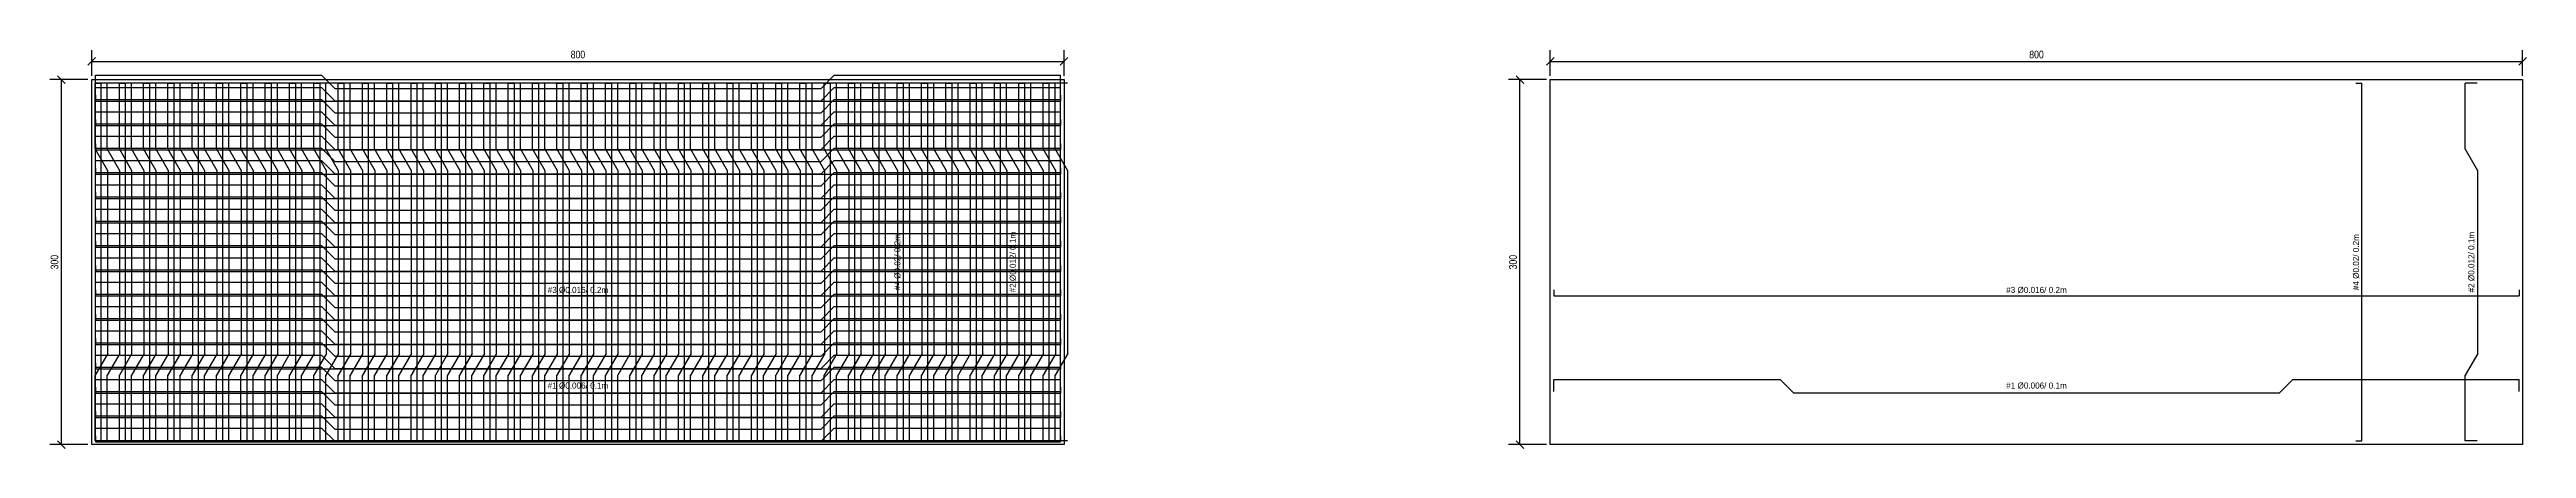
# Model space of a CAD drawing. Header units: metres. Extents: x -0.3 to 20, y -15 to 3.2.
# Drawn here: x -0.35 to 20.03, y -15.03 to -11.75 of the extents above.
import ezdxf
from ezdxf.enums import TextEntityAlignment as Align

# ---------------------------------------------------------------- set-up
doc = ezdxf.new("R2010")
doc.units = ezdxf.units.M
doc.styles.add('OpenSansCondensed-Light', font='OpenSansCondensed-Light.ttf')
doc.dimstyles.new('EZ_M_25_H25_CM', dxfattribs={"dimtxt": 0.0625, "dimasz": 0.0625, "dimexe": 0.09375, "dimexo": 0.03125, "dimgap": 0.025, "dimtad": 1, "dimlfac": 100, "dimzin": 12, "dimdsep": 46, "dimtxsty": 'OpenSansCondensed-Light', "dimtsz": 0.03125, "dimcen": 2.5, "dimazin": 3, "dimtfac": 0.5, "dimtmove": 2, "dimatfit": 3})

msp = doc.modelspace()

# ---------------------------------------------------------------- linework, layer by layer
for p, q in [((0.03, -12.064), (0.03, -11.964)), ((0.03, -11.964), (1.891, -11.964)), ((2, -12.073), (1.891, -11.964)), ((6, -12.073), (6.109, -11.964)), ((6.109, -11.964), (7.97, -11.964)), ((7.97, -12.064), (7.97, -11.964)), ((0.127, -12.03), (0.027, -12.03)), ((0.027, -12.56987), (0.027, -12.03)), ((0.028, -12.03), (0.078, -12.03)), ((0.03, -12.164), (0.03, -12.064)), ((0.03, -12.064), (1.891, -12.064)), ((0.03, -12.128), (0.03, -12.178)), ((0.03, -12.264), (0.03, -12.164)), ((0.03, -12.164), (1.891, -12.164)), ((0.03, -12.178), (7.97, -12.178)), ((0.078, -14.97), (0.078, -12.03)), ((0.227, -12.03), (0.127, -12.03)), ((0.127, -12.56987), (0.127, -12.03)), ((0.327, -12.03), (0.227, -12.03)), ((0.227, -12.56987), (0.227, -12.03)), ((0.228, -12.03), (0.278, -12.03)), ((0.278, -14.97), (0.278, -12.03)), ((0.427, -12.03), (0.327, -12.03)), ((0.327, -12.56987), (0.327, -12.03)), ((0.527, -12.03), (0.427, -12.03)), ((0.427, -12.56987), (0.427, -12.03)), ((0.428, -12.03), (0.478, -12.03)), ((0.478, -14.97), (0.478, -12.03)), ((0.627, -12.03), (0.527, -12.03)), ((0.527, -12.56987), (0.527, -12.03)), ((0.727, -12.03), (0.627, -12.03)), ((0.627, -12.56987), (0.627, -12.03)), ((0.628, -12.03), (0.678, -12.03)), ((0.678, -14.97), (0.678, -12.03)), ((0.827, -12.03), (0.727, -12.03)), ((0.727, -12.56987), (0.727, -12.03)), ((0.927, -12.03), (0.827, -12.03)), ((0.827, -12.56987), (0.827, -12.03)), ((0.828, -12.03), (0.878, -12.03)), ((0.878, -14.97), (0.878, -12.03)), ((1.027, -12.03), (0.927, -12.03)), ((0.927, -12.56987), (0.927, -12.03)), ((1.127, -12.03), (1.027, -12.03)), ((1.027, -12.56987), (1.027, -12.03)), ((1.028, -12.03), (1.078, -12.03)), ((1.078, -14.97), (1.078, -12.03)), ((1.227, -12.03), (1.127, -12.03)), ((1.127, -12.56987), (1.127, -12.03)), ((1.327, -12.03), (1.227, -12.03)), ((1.227, -12.56987), (1.227, -12.03)), ((1.228, -12.03), (1.278, -12.03)), ((1.278, -14.97), (1.278, -12.03)), ((1.427, -12.03), (1.327, -12.03)), ((1.327, -12.56987), (1.327, -12.03)), ((1.527, -12.03), (1.427, -12.03)), ((1.427, -12.56987), (1.427, -12.03)), ((1.428, -12.03), (1.478, -12.03)), ((1.478, -14.97), (1.478, -12.03)), ((1.627, -12.03), (1.527, -12.03)), ((1.527, -12.56987), (1.527, -12.03)), ((1.727, -12.03), (1.627, -12.03)), ((1.627, -12.56987), (1.627, -12.03)), ((1.628, -12.03), (1.678, -12.03)), ((1.678, -14.97), (1.678, -12.03)), ((1.827, -12.03), (1.727, -12.03)), ((1.727, -12.56987), (1.727, -12.03)), ((1.927, -12.03), (1.827, -12.03)), ((1.827, -12.56987), (1.827, -12.03)), ((1.828, -12.03), (1.878, -12.03)), ((1.878, -14.97), (1.878, -12.03)), ((2, -12.173), (1.891, -12.064)), ((2, -12.273), (1.891, -12.164)), ((2.027, -12.03), (1.927, -12.03)), ((1.927, -12.56987), (1.927, -12.03)), ((2, -12.073), (6, -12.073)), ((2, -12.173), (6, -12.173)), ((2.127, -12.03), (2.027, -12.03)), ((2.027, -12.56987), (2.027, -12.03)), ((2.028, -12.03), (2.078, -12.03)), ((2.078, -14.97), (2.078, -12.03)), ((2.227, -12.03), (2.127, -12.03)), ((2.127, -12.56987), (2.127, -12.03)), ((2.327, -12.03), (2.227, -12.03)), ((2.227, -12.56987), (2.227, -12.03)), ((2.228, -12.03), (2.278, -12.03)), ((2.278, -14.97), (2.278, -12.03)), ((2.427, -12.03), (2.327, -12.03)), ((2.327, -12.56987), (2.327, -12.03)), ((2.527, -12.03), (2.427, -12.03)), ((2.427, -12.56987), (2.427, -12.03)), ((2.428, -12.03), (2.478, -12.03)), ((2.478, -14.97), (2.478, -12.03)), ((2.627, -12.03), (2.527, -12.03)), ((2.527, -12.56987), (2.527, -12.03)), ((2.727, -12.03), (2.627, -12.03)), ((2.627, -12.56987), (2.627, -12.03)), ((2.628, -12.03), (2.678, -12.03)), ((2.678, -14.97), (2.678, -12.03)), ((2.827, -12.03), (2.727, -12.03)), ((2.727, -12.56987), (2.727, -12.03)), ((2.927, -12.03), (2.827, -12.03)), ((2.827, -12.56987), (2.827, -12.03)), ((2.828, -12.03), (2.878, -12.03)), ((2.878, -14.97), (2.878, -12.03)), ((3.027, -12.03), (2.927, -12.03)), ((2.927, -12.56987), (2.927, -12.03)), ((3.127, -12.03), (3.027, -12.03)), ((3.027, -12.56987), (3.027, -12.03)), ((3.028, -12.03), (3.078, -12.03)), ((3.078, -14.97), (3.078, -12.03)), ((3.227, -12.03), (3.127, -12.03)), ((3.127, -12.56987), (3.127, -12.03)), ((3.327, -12.03), (3.227, -12.03)), ((3.227, -12.56987), (3.227, -12.03)), ((3.228, -12.03), (3.278, -12.03)), ((3.278, -14.97), (3.278, -12.03)), ((3.427, -12.03), (3.327, -12.03)), ((3.327, -12.56987), (3.327, -12.03)), ((3.527, -12.03), (3.427, -12.03)), ((3.427, -12.56987), (3.427, -12.03)), ((3.428, -12.03), (3.478, -12.03)), ((3.478, -14.97), (3.478, -12.03)), ((3.627, -12.03), (3.527, -12.03)), ((3.527, -12.56987), (3.527, -12.03)), ((3.727, -12.03), (3.627, -12.03)), ((3.627, -12.56987), (3.627, -12.03)), ((3.628, -12.03), (3.678, -12.03)), ((3.678, -14.97), (3.678, -12.03)), ((3.827, -12.03), (3.727, -12.03)), ((3.727, -12.56987), (3.727, -12.03)), ((3.927, -12.03), (3.827, -12.03)), ((3.827, -12.56987), (3.827, -12.03)), ((3.828, -12.03), (3.878, -12.03)), ((3.878, -14.97), (3.878, -12.03)), ((4.027, -12.03), (3.927, -12.03)), ((3.927, -12.56987), (3.927, -12.03)), ((4.127, -12.03), (4.027, -12.03)), ((4.027, -12.56987), (4.027, -12.03)), ((4.028, -12.03), (4.078, -12.03)), ((4.078, -14.97), (4.078, -12.03)), ((4.227, -12.03), (4.127, -12.03)), ((4.127, -12.56987), (4.127, -12.03)), ((4.327, -12.03), (4.227, -12.03)), ((4.227, -12.56987), (4.227, -12.03)), ((4.228, -12.03), (4.278, -12.03)), ((4.278, -14.97), (4.278, -12.03)), ((4.427, -12.03), (4.327, -12.03)), ((4.327, -12.56987), (4.327, -12.03)), ((4.527, -12.03), (4.427, -12.03)), ((4.427, -12.56987), (4.427, -12.03)), ((4.428, -12.03), (4.478, -12.03)), ((4.478, -14.97), (4.478, -12.03)), ((4.627, -12.03), (4.527, -12.03)), ((4.527, -12.56987), (4.527, -12.03)), ((4.727, -12.03), (4.627, -12.03)), ((4.627, -12.56987), (4.627, -12.03)), ((4.628, -12.03), (4.678, -12.03)), ((4.678, -14.97), (4.678, -12.03)), ((4.827, -12.03), (4.727, -12.03)), ((4.727, -12.56987), (4.727, -12.03)), ((4.927, -12.03), (4.827, -12.03)), ((4.827, -12.56987), (4.827, -12.03)), ((4.828, -12.03), (4.878, -12.03)), ((4.878, -14.97), (4.878, -12.03)), ((5.027, -12.03), (4.927, -12.03)), ((4.927, -12.56987), (4.927, -12.03)), ((5.127, -12.03), (5.027, -12.03)), ((5.027, -12.56987), (5.027, -12.03)), ((5.028, -12.03), (5.078, -12.03)), ((5.078, -14.97), (5.078, -12.03)), ((5.227, -12.03), (5.127, -12.03)), ((5.127, -12.56987), (5.127, -12.03)), ((5.327, -12.03), (5.227, -12.03)), ((5.227, -12.56987), (5.227, -12.03)), ((5.228, -12.03), (5.278, -12.03)), ((5.278, -14.97), (5.278, -12.03)), ((5.427, -12.03), (5.327, -12.03)), ((5.327, -12.56987), (5.327, -12.03)), ((5.527, -12.03), (5.427, -12.03)), ((5.427, -12.56987), (5.427, -12.03)), ((5.428, -12.03), (5.478, -12.03)), ((5.478, -14.97), (5.478, -12.03)), ((5.627, -12.03), (5.527, -12.03)), ((5.527, -12.56987), (5.527, -12.03)), ((5.727, -12.03), (5.627, -12.03)), ((5.627, -12.56987), (5.627, -12.03)), ((5.628, -12.03), (5.678, -12.03)), ((5.678, -14.97), (5.678, -12.03)), ((5.827, -12.03), (5.727, -12.03)), ((5.727, -12.56987), (5.727, -12.03)), ((5.927, -12.03), (5.827, -12.03)), ((5.827, -12.56987), (5.827, -12.03)), ((5.828, -12.03), (5.878, -12.03)), ((5.878, -14.97), (5.878, -12.03)), ((6.027, -12.03), (5.927, -12.03)), ((5.927, -12.56987), (5.927, -12.03)), ((6, -12.173), (6.109, -12.064)), ((6, -12.273), (6.109, -12.164)), ((6.127, -12.03), (6.027, -12.03)), ((6.027, -12.56987), (6.027, -12.03)), ((6.028, -12.03), (6.078, -12.03)), ((6.078, -14.97), (6.078, -12.03)), ((6.109, -12.064), (7.97, -12.064)), ((6.109, -12.164), (7.97, -12.164)), ((6.227, -12.03), (6.127, -12.03)), ((6.127, -12.56987), (6.127, -12.03)), ((6.327, -12.03), (6.227, -12.03)), ((6.227, -12.56987), (6.227, -12.03)), ((6.228, -12.03), (6.278, -12.03)), ((6.278, -14.97), (6.278, -12.03)), ((6.427, -12.03), (6.327, -12.03)), ((6.327, -12.56987), (6.327, -12.03)), ((6.527, -12.03), (6.427, -12.03)), ((6.427, -12.56987), (6.427, -12.03)), ((6.428, -12.03), (6.478, -12.03)), ((6.478, -14.97), (6.478, -12.03)), ((6.627, -12.03), (6.527, -12.03)), ((6.527, -12.56987), (6.527, -12.03)), ((6.727, -12.03), (6.627, -12.03)), ((6.627, -12.56987), (6.627, -12.03)), ((6.628, -12.03), (6.678, -12.03)), ((6.678, -14.97), (6.678, -12.03)), ((6.827, -12.03), (6.727, -12.03)), ((6.727, -12.56987), (6.727, -12.03)), ((6.927, -12.03), (6.827, -12.03)), ((6.827, -12.56987), (6.827, -12.03)), ((6.828, -12.03), (6.878, -12.03)), ((6.878, -14.97), (6.878, -12.03)), ((7.027, -12.03), (6.927, -12.03)), ((6.927, -12.56987), (6.927, -12.03)), ((7.127, -12.03), (7.027, -12.03)), ((7.027, -12.56987), (7.027, -12.03)), ((7.028, -12.03), (7.078, -12.03)), ((7.078, -14.97), (7.078, -12.03)), ((7.227, -12.03), (7.127, -12.03)), ((7.127, -12.56987), (7.127, -12.03)), ((7.327, -12.03), (7.227, -12.03)), ((7.227, -12.56987), (7.227, -12.03)), ((7.228, -12.03), (7.278, -12.03)), ((7.278, -14.97), (7.278, -12.03)), ((7.427, -12.03), (7.327, -12.03)), ((7.327, -12.56987), (7.327, -12.03)), ((7.527, -12.03), (7.427, -12.03)), ((7.427, -12.56987), (7.427, -12.03)), ((7.428, -12.03), (7.478, -12.03)), ((7.478, -14.97), (7.478, -12.03)), ((7.627, -12.03), (7.527, -12.03)), ((7.527, -12.56987), (7.527, -12.03)), ((7.727, -12.03), (7.627, -12.03)), ((7.627, -12.56987), (7.627, -12.03)), ((7.628, -12.03), (7.678, -12.03)), ((7.678, -14.97), (7.678, -12.03)), ((7.827, -12.03), (7.727, -12.03)), ((7.727, -12.56987), (7.727, -12.03)), ((7.927, -12.03), (7.827, -12.03)), ((7.827, -12.56987), (7.827, -12.03)), ((7.828, -12.03), (7.878, -12.03)), ((7.878, -14.97), (7.878, -12.03)), ((8.027, -12.03), (7.927, -12.03)), ((7.927, -12.56987), (7.927, -12.03)), ((7.97, -12.164), (7.97, -12.064)), ((7.97, -12.128), (7.97, -12.178)), ((7.97, -12.264), (7.97, -12.164)), ((18.628, -12.03), (18.678, -12.03)), ((18.678, -14.97), (18.678, -12.03)), ((19.627, -12.03), (19.527, -12.03)), ((19.527, -12.56987), (19.527, -12.03)), ((0.03, -12.364), (0.03, -12.264)), ((0.03, -12.264), (1.891, -12.264)), ((0.03, -12.328), (0.03, -12.378)), ((0.03, -12.464), (0.03, -12.364)), ((0.03, -12.364), (1.891, -12.364)), ((0.03, -12.378), (7.97, -12.378)), ((2, -12.373), (1.891, -12.264)), ((2, -12.473), (1.891, -12.364)), ((2, -12.273), (6, -12.273)), ((2, -12.373), (6, -12.373)), ((6, -12.373), (6.109, -12.264)), ((6, -12.473), (6.109, -12.364)), ((6.109, -12.264), (7.97, -12.264)), ((6.109, -12.364), (7.97, -12.364)), ((7.97, -12.364), (7.97, -12.264)), ((7.97, -12.328), (7.97, -12.378)), ((7.97, -12.464), (7.97, -12.364)), ((0.131, -12.75), (0.027, -12.56987)), ((0.03, -12.564), (0.03, -12.464)), ((0.03, -12.464), (1.891, -12.464)), ((0.03, -12.528), (0.03, -12.578)), ((0.03, -12.664), (0.03, -12.564)), ((0.03, -12.564), (1.891, -12.564)), ((0.03, -12.578), (7.97, -12.578)), ((0.231, -12.75), (0.127, -12.56987)), ((0.331, -12.75), (0.227, -12.56987)), ((0.431, -12.75), (0.327, -12.56987)), ((0.531, -12.75), (0.427, -12.56987)), ((0.631, -12.75), (0.527, -12.56987)), ((0.731, -12.75), (0.627, -12.56987)), ((0.831, -12.75), (0.727, -12.56987)), ((0.931, -12.75), (0.827, -12.56987)), ((1.031, -12.75), (0.927, -12.56987)), ((1.131, -12.75), (1.027, -12.56987)), ((1.231, -12.75), (1.127, -12.56987)), ((1.331, -12.75), (1.227, -12.56987)), ((1.431, -12.75), (1.327, -12.56987)), ((1.531, -12.75), (1.427, -12.56987)), ((1.631, -12.75), (1.527, -12.56987)), ((1.731, -12.75), (1.627, -12.56987)), ((1.831, -12.75), (1.727, -12.56987)), ((1.931, -12.75), (1.827, -12.56987)), ((2, -12.573), (1.891, -12.464)), ((2, -12.673), (1.891, -12.564)), ((2.031, -12.75), (1.927, -12.56987)), ((2, -12.473), (6, -12.473)), ((2, -12.573), (6, -12.573)), ((2.131, -12.75), (2.027, -12.56987)), ((2.231, -12.75), (2.127, -12.56987)), ((2.331, -12.75), (2.227, -12.56987)), ((2.431, -12.75), (2.327, -12.56987)), ((2.531, -12.75), (2.427, -12.56987)), ((2.631, -12.75), (2.527, -12.56987)), ((2.731, -12.75), (2.627, -12.56987)), ((2.831, -12.75), (2.727, -12.56987)), ((2.931, -12.75), (2.827, -12.56987)), ((3.031, -12.75), (2.927, -12.56987)), ((3.131, -12.75), (3.027, -12.56987)), ((3.231, -12.75), (3.127, -12.56987)), ((3.331, -12.75), (3.227, -12.56987)), ((3.431, -12.75), (3.327, -12.56987)), ((3.531, -12.75), (3.427, -12.56987)), ((3.631, -12.75), (3.527, -12.56987)), ((3.731, -12.75), (3.627, -12.56987)), ((3.831, -12.75), (3.727, -12.56987)), ((3.931, -12.75), (3.827, -12.56987)), ((4.031, -12.75), (3.927, -12.56987)), ((4.131, -12.75), (4.027, -12.56987)), ((4.231, -12.75), (4.127, -12.56987)), ((4.331, -12.75), (4.227, -12.56987)), ((4.431, -12.75), (4.327, -12.56987)), ((4.531, -12.75), (4.427, -12.56987)), ((4.631, -12.75), (4.527, -12.56987)), ((4.731, -12.75), (4.627, -12.56987)), ((4.831, -12.75), (4.727, -12.56987)), ((4.931, -12.75), (4.827, -12.56987)), ((5.031, -12.75), (4.927, -12.56987)), ((5.131, -12.75), (5.027, -12.56987)), ((5.231, -12.75), (5.127, -12.56987)), ((5.331, -12.75), (5.227, -12.56987)), ((5.431, -12.75), (5.327, -12.56987)), ((5.531, -12.75), (5.427, -12.56987)), ((5.631, -12.75), (5.527, -12.56987)), ((5.731, -12.75), (5.627, -12.56987)), ((5.831, -12.75), (5.727, -12.56987)), ((5.931, -12.75), (5.827, -12.56987)), ((6.031, -12.75), (5.927, -12.56987)), ((6, -12.573), (6.109, -12.464)), ((6, -12.673), (6.109, -12.564)), ((6.131, -12.75), (6.027, -12.56987)), ((6.109, -12.464), (7.97, -12.464)), ((6.109, -12.564), (7.97, -12.564)), ((6.231, -12.75), (6.127, -12.56987)), ((6.331, -12.75), (6.227, -12.56987)), ((6.431, -12.75), (6.327, -12.56987)), ((6.531, -12.75), (6.427, -12.56987)), ((6.631, -12.75), (6.527, -12.56987)), ((6.731, -12.75), (6.627, -12.56987)), ((6.831, -12.75), (6.727, -12.56987)), ((6.931, -12.75), (6.827, -12.56987)), ((7.031, -12.75), (6.927, -12.56987)), ((7.131, -12.75), (7.027, -12.56987)), ((7.231, -12.75), (7.127, -12.56987)), ((7.331, -12.75), (7.227, -12.56987)), ((7.431, -12.75), (7.327, -12.56987)), ((7.531, -12.75), (7.427, -12.56987)), ((7.631, -12.75), (7.527, -12.56987)), ((7.731, -12.75), (7.627, -12.56987)), ((7.831, -12.75), (7.727, -12.56987)), ((7.931, -12.75), (7.827, -12.56987)), ((8.031, -12.75), (7.927, -12.56987)), ((7.97, -12.564), (7.97, -12.464)), ((7.97, -12.528), (7.97, -12.578)), ((7.97, -12.664), (7.97, -12.564)), ((19.631, -12.75), (19.527, -12.56987)), ((0.03, -12.764), (0.03, -12.664)), ((0.03, -12.664), (1.891, -12.664)), ((0.03, -12.728), (0.03, -12.778)), ((0.03, -12.864), (0.03, -12.764)), ((0.03, -12.764), (1.891, -12.764)), ((0.03, -12.778), (7.97, -12.778)), ((0.131, -14.25), (0.131, -12.75)), ((0.231, -14.25), (0.231, -12.75)), ((0.331, -14.25), (0.331, -12.75)), ((0.431, -14.25), (0.431, -12.75)), ((0.531, -14.25), (0.531, -12.75)), ((0.631, -14.25), (0.631, -12.75)), ((0.731, -14.25), (0.731, -12.75)), ((0.831, -14.25), (0.831, -12.75)), ((0.931, -14.25), (0.931, -12.75)), ((1.031, -14.25), (1.031, -12.75)), ((1.131, -14.25), (1.131, -12.75)), ((1.231, -14.25), (1.231, -12.75)), ((1.331, -14.25), (1.331, -12.75)), ((1.431, -14.25), (1.431, -12.75)), ((1.531, -14.25), (1.531, -12.75)), ((1.631, -14.25), (1.631, -12.75)), ((1.731, -14.25), (1.731, -12.75)), ((1.831, -14.25), (1.831, -12.75)), ((2, -12.773), (1.891, -12.664)), ((2, -12.873), (1.891, -12.764)), ((1.931, -14.25), (1.931, -12.75)), ((2, -12.673), (6, -12.673)), ((2, -12.773), (6, -12.773)), ((2.031, -14.25), (2.031, -12.75)), ((2.131, -14.25), (2.131, -12.75)), ((2.231, -14.25), (2.231, -12.75)), ((2.331, -14.25), (2.331, -12.75)), ((2.431, -14.25), (2.431, -12.75)), ((2.531, -14.25), (2.531, -12.75)), ((2.631, -14.25), (2.631, -12.75)), ((2.731, -14.25), (2.731, -12.75)), ((2.831, -14.25), (2.831, -12.75)), ((2.931, -14.25), (2.931, -12.75)), ((3.031, -14.25), (3.031, -12.75)), ((3.131, -14.25), (3.131, -12.75)), ((3.231, -14.25), (3.231, -12.75)), ((3.331, -14.25), (3.331, -12.75)), ((3.431, -14.25), (3.431, -12.75)), ((3.531, -14.25), (3.531, -12.75)), ((3.631, -14.25), (3.631, -12.75)), ((3.731, -14.25), (3.731, -12.75)), ((3.831, -14.25), (3.831, -12.75)), ((3.931, -14.25), (3.931, -12.75)), ((4.031, -14.25), (4.031, -12.75)), ((4.131, -14.25), (4.131, -12.75)), ((4.231, -14.25), (4.231, -12.75)), ((4.331, -14.25), (4.331, -12.75)), ((4.431, -14.25), (4.431, -12.75)), ((4.531, -14.25), (4.531, -12.75)), ((4.631, -14.25), (4.631, -12.75)), ((4.731, -14.25), (4.731, -12.75)), ((4.831, -14.25), (4.831, -12.75)), ((4.931, -14.25), (4.931, -12.75)), ((5.031, -14.25), (5.031, -12.75)), ((5.131, -14.25), (5.131, -12.75)), ((5.231, -14.25), (5.231, -12.75)), ((5.331, -14.25), (5.331, -12.75)), ((5.431, -14.25), (5.431, -12.75)), ((5.531, -14.25), (5.531, -12.75)), ((5.631, -14.25), (5.631, -12.75)), ((5.731, -14.25), (5.731, -12.75)), ((5.831, -14.25), (5.831, -12.75)), ((5.931, -14.25), (5.931, -12.75)), ((6, -12.773), (6.109, -12.664)), ((6, -12.873), (6.109, -12.764)), ((6.031, -14.25), (6.031, -12.75)), ((6.109, -12.664), (7.97, -12.664)), ((6.109, -12.764), (7.97, -12.764)), ((6.131, -14.25), (6.131, -12.75)), ((6.231, -14.25), (6.231, -12.75)), ((6.331, -14.25), (6.331, -12.75)), ((6.431, -14.25), (6.431, -12.75)), ((6.531, -14.25), (6.531, -12.75)), ((6.631, -14.25), (6.631, -12.75)), ((6.731, -14.25), (6.731, -12.75)), ((6.831, -14.25), (6.831, -12.75)), ((6.931, -14.25), (6.931, -12.75)), ((7.031, -14.25), (7.031, -12.75)), ((7.131, -14.25), (7.131, -12.75)), ((7.231, -14.25), (7.231, -12.75)), ((7.331, -14.25), (7.331, -12.75)), ((7.431, -14.25), (7.431, -12.75)), ((7.531, -14.25), (7.531, -12.75)), ((7.631, -14.25), (7.631, -12.75)), ((7.731, -14.25), (7.731, -12.75)), ((7.831, -14.25), (7.831, -12.75)), ((7.931, -14.25), (7.931, -12.75)), ((7.97, -12.764), (7.97, -12.664)), ((7.97, -12.728), (7.97, -12.778)), ((7.97, -12.864), (7.97, -12.764)), ((8.031, -14.25), (8.031, -12.75)), ((19.631, -14.25), (19.631, -12.75)), ((0.03, -12.964), (0.03, -12.864)), ((0.03, -12.864), (1.891, -12.864)), ((0.03, -12.928), (0.03, -12.978)), ((0.03, -13.064), (0.03, -12.964)), ((0.03, -12.964), (1.891, -12.964)), ((0.03, -12.978), (7.97, -12.978)), ((2, -12.973), (1.891, -12.864)), ((2, -13.073), (1.891, -12.964)), ((2, -12.873), (6, -12.873)), ((2, -12.973), (6, -12.973)), ((6, -12.973), (6.109, -12.864)), ((6, -13.073), (6.109, -12.964)), ((6.109, -12.864), (7.97, -12.864)), ((6.109, -12.964), (7.97, -12.964)), ((7.97, -12.964), (7.97, -12.864)), ((7.97, -12.928), (7.97, -12.978)), ((7.97, -13.064), (7.97, -12.964)), ((0.03, -13.164), (0.03, -13.064)), ((0.03, -13.064), (1.891, -13.064)), ((0.03, -13.128), (0.03, -13.178)), ((0.03, -13.264), (0.03, -13.164)), ((0.03, -13.164), (1.891, -13.164)), ((0.03, -13.178), (7.97, -13.178)), ((2, -13.173), (1.891, -13.064)), ((2, -13.273), (1.891, -13.164)), ((2, -13.073), (6, -13.073)), ((2, -13.173), (6, -13.173)), ((6, -13.173), (6.109, -13.064)), ((6, -13.273), (6.109, -13.164)), ((6.109, -13.064), (7.97, -13.064)), ((6.109, -13.164), (7.97, -13.164)), ((7.97, -13.164), (7.97, -13.064)), ((7.97, -13.128), (7.97, -13.178)), ((7.97, -13.264), (7.97, -13.164)), ((0.03, -13.364), (0.03, -13.264)), ((0.03, -13.264), (1.891, -13.264)), ((0.03, -13.328), (0.03, -13.378)), ((0.03, -13.464), (0.03, -13.364)), ((0.03, -13.364), (1.891, -13.364)), ((0.03, -13.378), (7.97, -13.378)), ((2, -13.373), (1.891, -13.264)), ((2, -13.473), (1.891, -13.364)), ((2, -13.273), (6, -13.273)), ((2, -13.373), (6, -13.373)), ((6, -13.373), (6.109, -13.264)), ((6, -13.473), (6.109, -13.364)), ((6.109, -13.264), (7.97, -13.264)), ((6.109, -13.364), (7.97, -13.364)), ((7.97, -13.364), (7.97, -13.264)), ((7.97, -13.328), (7.97, -13.378)), ((7.97, -13.464), (7.97, -13.364)), ((0.03, -13.564), (0.03, -13.464)), ((0.03, -13.464), (1.891, -13.464)), ((0.03, -13.528), (0.03, -13.578)), ((0.03, -13.664), (0.03, -13.564)), ((0.03, -13.564), (1.891, -13.564)), ((0.03, -13.578), (7.97, -13.578)), ((2, -13.573), (1.891, -13.464)), ((2, -13.673), (1.891, -13.564)), ((2, -13.473), (6, -13.473)), ((2, -13.573), (6, -13.573)), ((6, -13.573), (6.109, -13.464)), ((6, -13.673), (6.109, -13.564)), ((6.109, -13.464), (7.97, -13.464)), ((6.109, -13.564), (7.97, -13.564)), ((7.97, -13.564), (7.97, -13.464)), ((7.97, -13.528), (7.97, -13.578)), ((7.97, -13.664), (7.97, -13.564)), ((0.03, -13.764), (0.03, -13.664)), ((0.03, -13.664), (1.891, -13.664)), ((0.03, -13.728), (0.03, -13.778)), ((0.03, -13.864), (0.03, -13.764)), ((0.03, -13.764), (1.891, -13.764)), ((0.03, -13.778), (7.97, -13.778)), ((2, -13.773), (1.891, -13.664)), ((2, -13.873), (1.891, -13.764)), ((2, -13.673), (6, -13.673)), ((2, -13.773), (6, -13.773)), ((6, -13.773), (6.109, -13.664)), ((6, -13.873), (6.109, -13.764)), ((6.109, -13.664), (7.97, -13.664)), ((6.109, -13.764), (7.97, -13.764)), ((7.97, -13.764), (7.97, -13.664)), ((7.97, -13.728), (7.97, -13.778)), ((7.97, -13.864), (7.97, -13.764)), ((12.03, -13.728), (12.03, -13.778)), ((12.03, -13.778), (19.97, -13.778)), ((19.97, -13.728), (19.97, -13.778)), ((0.03, -13.964), (0.03, -13.864)), ((0.03, -13.864), (1.891, -13.864)), ((0.03, -13.928), (0.03, -13.978)), ((0.03, -14.064), (0.03, -13.964)), ((0.03, -13.964), (1.891, -13.964)), ((0.03, -13.978), (7.97, -13.978)), ((2, -13.973), (1.891, -13.864)), ((2, -14.073), (1.891, -13.964)), ((2, -13.873), (6, -13.873)), ((2, -13.973), (6, -13.973)), ((6, -13.973), (6.109, -13.864)), ((6, -14.073), (6.109, -13.964)), ((6.109, -13.864), (7.97, -13.864)), ((6.109, -13.964), (7.97, -13.964)), ((7.97, -13.964), (7.97, -13.864)), ((7.97, -13.928), (7.97, -13.978)), ((7.97, -14.064), (7.97, -13.964)), ((0.131, -14.25), (0.027, -14.43013)), ((0.03, -14.164), (0.03, -14.064)), ((0.03, -14.064), (1.891, -14.064)), ((0.03, -14.128), (0.03, -14.178)), ((0.03, -14.264), (0.03, -14.164)), ((0.03, -14.164), (1.891, -14.164)), ((0.03, -14.178), (7.97, -14.178)), ((0.03, -14.364), (0.03, -14.264)), ((0.03, -14.264), (1.891, -14.264)), ((0.231, -14.25), (0.127, -14.43013)), ((0.331, -14.25), (0.227, -14.43013)), ((0.431, -14.25), (0.327, -14.43013)), ((0.531, -14.25), (0.427, -14.43013)), ((0.631, -14.25), (0.527, -14.43013)), ((0.731, -14.25), (0.627, -14.43013)), ((0.831, -14.25), (0.727, -14.43013)), ((0.931, -14.25), (0.827, -14.43013)), ((1.031, -14.25), (0.927, -14.43013)), ((1.131, -14.25), (1.027, -14.43013)), ((1.231, -14.25), (1.127, -14.43013)), ((1.331, -14.25), (1.227, -14.43013)), ((1.431, -14.25), (1.327, -14.43013)), ((1.531, -14.25), (1.427, -14.43013)), ((1.631, -14.25), (1.527, -14.43013)), ((1.731, -14.25), (1.627, -14.43013)), ((1.831, -14.25), (1.727, -14.43013)), ((1.931, -14.25), (1.827, -14.43013)), ((2, -14.173), (1.891, -14.064)), ((2, -14.273), (1.891, -14.164)), ((2, -14.373), (1.891, -14.264)), ((2.031, -14.25), (1.927, -14.43013)), ((2, -14.073), (6, -14.073)), ((2, -14.173), (6, -14.173)), ((2.131, -14.25), (2.027, -14.43013)), ((2.231, -14.25), (2.127, -14.43013)), ((2.331, -14.25), (2.227, -14.43013)), ((2.431, -14.25), (2.327, -14.43013)), ((2.531, -14.25), (2.427, -14.43013)), ((2.631, -14.25), (2.527, -14.43013)), ((2.731, -14.25), (2.627, -14.43013)), ((2.831, -14.25), (2.727, -14.43013)), ((2.931, -14.25), (2.827, -14.43013)), ((3.031, -14.25), (2.927, -14.43013)), ((3.131, -14.25), (3.027, -14.43013)), ((3.231, -14.25), (3.127, -14.43013)), ((3.331, -14.25), (3.227, -14.43013)), ((3.431, -14.25), (3.327, -14.43013)), ((3.531, -14.25), (3.427, -14.43013)), ((3.631, -14.25), (3.527, -14.43013)), ((3.731, -14.25), (3.627, -14.43013)), ((3.831, -14.25), (3.727, -14.43013)), ((3.931, -14.25), (3.827, -14.43013)), ((4.031, -14.25), (3.927, -14.43013)), ((4.131, -14.25), (4.027, -14.43013)), ((4.231, -14.25), (4.127, -14.43013)), ((4.331, -14.25), (4.227, -14.43013)), ((4.431, -14.25), (4.327, -14.43013)), ((4.531, -14.25), (4.427, -14.43013)), ((4.631, -14.25), (4.527, -14.43013)), ((4.731, -14.25), (4.627, -14.43013)), ((4.831, -14.25), (4.727, -14.43013)), ((4.931, -14.25), (4.827, -14.43013)), ((5.031, -14.25), (4.927, -14.43013)), ((5.131, -14.25), (5.027, -14.43013)), ((5.231, -14.25), (5.127, -14.43013)), ((5.331, -14.25), (5.227, -14.43013)), ((5.431, -14.25), (5.327, -14.43013)), ((5.531, -14.25), (5.427, -14.43013)), ((5.631, -14.25), (5.527, -14.43013)), ((5.731, -14.25), (5.627, -14.43013)), ((5.831, -14.25), (5.727, -14.43013)), ((5.931, -14.25), (5.827, -14.43013)), ((6.031, -14.25), (5.927, -14.43013)), ((6, -14.173), (6.109, -14.064)), ((6, -14.273), (6.109, -14.164)), ((6, -14.373), (6.109, -14.264)), ((6.131, -14.25), (6.027, -14.43013)), ((6.109, -14.064), (7.97, -14.064)), ((6.109, -14.164), (7.97, -14.164)), ((6.109, -14.264), (7.97, -14.264)), ((6.231, -14.25), (6.127, -14.43013)), ((6.331, -14.25), (6.227, -14.43013)), ((6.431, -14.25), (6.327, -14.43013)), ((6.531, -14.25), (6.427, -14.43013)), ((6.631, -14.25), (6.527, -14.43013)), ((6.731, -14.25), (6.627, -14.43013)), ((6.831, -14.25), (6.727, -14.43013)), ((6.931, -14.25), (6.827, -14.43013)), ((7.031, -14.25), (6.927, -14.43013)), ((7.131, -14.25), (7.027, -14.43013)), ((7.231, -14.25), (7.127, -14.43013)), ((7.331, -14.25), (7.227, -14.43013)), ((7.431, -14.25), (7.327, -14.43013)), ((7.531, -14.25), (7.427, -14.43013)), ((7.631, -14.25), (7.527, -14.43013)), ((7.731, -14.25), (7.627, -14.43013)), ((7.831, -14.25), (7.727, -14.43013)), ((7.931, -14.25), (7.827, -14.43013)), ((8.031, -14.25), (7.927, -14.43013)), ((7.97, -14.164), (7.97, -14.064)), ((7.97, -14.128), (7.97, -14.178)), ((7.97, -14.264), (7.97, -14.164)), ((7.97, -14.364), (7.97, -14.264)), ((19.631, -14.25), (19.527, -14.43013)), ((0.027, -14.97), (0.027, -14.43013)), ((0.03, -14.328), (0.03, -14.378)), ((0.03, -14.464), (0.03, -14.364)), ((0.03, -14.364), (1.891, -14.364)), ((0.03, -14.378), (7.97, -14.378)), ((0.03, -14.564), (0.03, -14.464)), ((0.03, -14.464), (1.891, -14.464)), ((0.127, -14.97), (0.127, -14.43013)), ((0.227, -14.97), (0.227, -14.43013)), ((0.327, -14.97), (0.327, -14.43013)), ((0.427, -14.97), (0.427, -14.43013)), ((0.527, -14.97), (0.527, -14.43013)), ((0.627, -14.97), (0.627, -14.43013)), ((0.727, -14.97), (0.727, -14.43013)), ((0.827, -14.97), (0.827, -14.43013)), ((0.927, -14.97), (0.927, -14.43013)), ((1.027, -14.97), (1.027, -14.43013)), ((1.127, -14.97), (1.127, -14.43013)), ((1.227, -14.97), (1.227, -14.43013)), ((1.327, -14.97), (1.327, -14.43013)), ((1.427, -14.97), (1.427, -14.43013)), ((1.527, -14.97), (1.527, -14.43013)), ((1.627, -14.97), (1.627, -14.43013)), ((1.727, -14.97), (1.727, -14.43013)), ((1.827, -14.97), (1.827, -14.43013)), ((2, -14.473), (1.891, -14.364)), ((2, -14.573), (1.891, -14.464)), ((1.927, -14.97), (1.927, -14.43013)), ((2, -14.273), (6, -14.273)), ((2, -14.373), (6, -14.373)), ((2.027, -14.97), (2.027, -14.43013)), ((2.127, -14.97), (2.127, -14.43013)), ((2.227, -14.97), (2.227, -14.43013)), ((2.327, -14.97), (2.327, -14.43013)), ((2.427, -14.97), (2.427, -14.43013)), ((2.527, -14.97), (2.527, -14.43013)), ((2.627, -14.97), (2.627, -14.43013)), ((2.727, -14.97), (2.727, -14.43013)), ((2.827, -14.97), (2.827, -14.43013)), ((2.927, -14.97), (2.927, -14.43013)), ((3.027, -14.97), (3.027, -14.43013)), ((3.127, -14.97), (3.127, -14.43013)), ((3.227, -14.97), (3.227, -14.43013)), ((3.327, -14.97), (3.327, -14.43013)), ((3.427, -14.97), (3.427, -14.43013)), ((3.527, -14.97), (3.527, -14.43013)), ((3.627, -14.97), (3.627, -14.43013)), ((3.727, -14.97), (3.727, -14.43013)), ((3.827, -14.97), (3.827, -14.43013)), ((3.927, -14.97), (3.927, -14.43013)), ((4.027, -14.97), (4.027, -14.43013)), ((4.127, -14.97), (4.127, -14.43013)), ((4.227, -14.97), (4.227, -14.43013)), ((4.327, -14.97), (4.327, -14.43013)), ((4.427, -14.97), (4.427, -14.43013)), ((4.527, -14.97), (4.527, -14.43013)), ((4.627, -14.97), (4.627, -14.43013)), ((4.727, -14.97), (4.727, -14.43013)), ((4.827, -14.97), (4.827, -14.43013)), ((4.927, -14.97), (4.927, -14.43013)), ((5.027, -14.97), (5.027, -14.43013)), ((5.127, -14.97), (5.127, -14.43013)), ((5.227, -14.97), (5.227, -14.43013)), ((5.327, -14.97), (5.327, -14.43013)), ((5.427, -14.97), (5.427, -14.43013)), ((5.527, -14.97), (5.527, -14.43013)), ((5.627, -14.97), (5.627, -14.43013)), ((5.727, -14.97), (5.727, -14.43013)), ((5.827, -14.97), (5.827, -14.43013)), ((5.927, -14.97), (5.927, -14.43013)), ((6, -14.473), (6.109, -14.364)), ((6, -14.573), (6.109, -14.464)), ((6.027, -14.97), (6.027, -14.43013)), ((6.109, -14.364), (7.97, -14.364)), ((6.109, -14.464), (7.97, -14.464)), ((6.127, -14.97), (6.127, -14.43013)), ((6.227, -14.97), (6.227, -14.43013)), ((6.327, -14.97), (6.327, -14.43013)), ((6.427, -14.97), (6.427, -14.43013)), ((6.527, -14.97), (6.527, -14.43013)), ((6.627, -14.97), (6.627, -14.43013)), ((6.727, -14.97), (6.727, -14.43013)), ((6.827, -14.97), (6.827, -14.43013)), ((6.927, -14.97), (6.927, -14.43013)), ((7.027, -14.97), (7.027, -14.43013)), ((7.127, -14.97), (7.127, -14.43013)), ((7.227, -14.97), (7.227, -14.43013)), ((7.327, -14.97), (7.327, -14.43013)), ((7.427, -14.97), (7.427, -14.43013)), ((7.527, -14.97), (7.527, -14.43013)), ((7.627, -14.97), (7.627, -14.43013)), ((7.727, -14.97), (7.727, -14.43013)), ((7.827, -14.97), (7.827, -14.43013)), ((7.927, -14.97), (7.927, -14.43013)), ((7.97, -14.328), (7.97, -14.378)), ((7.97, -14.464), (7.97, -14.364)), ((7.97, -14.564), (7.97, -14.464)), ((12.03, -14.564), (12.03, -14.464)), ((12.03, -14.464), (13.891, -14.464)), ((14, -14.573), (13.891, -14.464)), ((18, -14.573), (18.109, -14.464)), ((18.109, -14.464), (19.97, -14.464)), ((19.527, -14.97), (19.527, -14.43013)), ((19.97, -14.564), (19.97, -14.464)), ((0.03, -14.528), (0.03, -14.578)), ((0.03, -14.664), (0.03, -14.564)), ((0.03, -14.564), (1.891, -14.564)), ((0.03, -14.578), (7.97, -14.578)), ((0.03, -14.764), (0.03, -14.664)), ((0.03, -14.664), (1.891, -14.664)), ((2, -14.673), (1.891, -14.564)), ((2, -14.773), (1.891, -14.664)), ((2, -14.473), (6, -14.473)), ((2, -14.573), (6, -14.573)), ((6, -14.673), (6.109, -14.564)), ((6, -14.773), (6.109, -14.664)), ((6.109, -14.564), (7.97, -14.564)), ((6.109, -14.664), (7.97, -14.664)), ((7.97, -14.528), (7.97, -14.578)), ((7.97, -14.664), (7.97, -14.564)), ((7.97, -14.764), (7.97, -14.664)), ((14, -14.573), (18, -14.573)), ((0.03, -14.728), (0.03, -14.778)), ((0.03, -14.864), (0.03, -14.764)), ((0.03, -14.764), (1.891, -14.764)), ((0.03, -14.778), (7.97, -14.778)), ((0.03, -14.964), (0.03, -14.864)), ((0.03, -14.864), (1.891, -14.864)), ((2, -14.873), (1.891, -14.764)), ((2, -14.973), (1.891, -14.864)), ((2, -14.673), (6, -14.673)), ((2, -14.773), (6, -14.773)), ((2, -14.873), (6, -14.873)), ((6, -14.873), (6.109, -14.764)), ((6, -14.973), (6.109, -14.864)), ((6.109, -14.764), (7.97, -14.764)), ((6.109, -14.864), (7.97, -14.864)), ((7.97, -14.728), (7.97, -14.778)), ((7.97, -14.864), (7.97, -14.764)), ((7.97, -14.964), (7.97, -14.864)), ((0.127, -14.97), (0.027, -14.97)), ((0.028, -14.97), (0.078, -14.97)), ((0.03, -14.928), (0.03, -14.978)), ((0.03, -14.978), (7.97, -14.978)), ((0.227, -14.97), (0.127, -14.97)), ((0.327, -14.97), (0.227, -14.97)), ((0.228, -14.97), (0.278, -14.97)), ((0.427, -14.97), (0.327, -14.97)), ((0.527, -14.97), (0.427, -14.97)), ((0.428, -14.97), (0.478, -14.97)), ((0.627, -14.97), (0.527, -14.97)), ((0.727, -14.97), (0.627, -14.97)), ((0.628, -14.97), (0.678, -14.97)), ((0.827, -14.97), (0.727, -14.97)), ((0.927, -14.97), (0.827, -14.97)), ((0.828, -14.97), (0.878, -14.97)), ((1.027, -14.97), (0.927, -14.97)), ((1.127, -14.97), (1.027, -14.97)), ((1.028, -14.97), (1.078, -14.97)), ((1.227, -14.97), (1.127, -14.97)), ((1.327, -14.97), (1.227, -14.97)), ((1.228, -14.97), (1.278, -14.97)), ((1.427, -14.97), (1.327, -14.97)), ((1.527, -14.97), (1.427, -14.97)), ((1.428, -14.97), (1.478, -14.97)), ((1.627, -14.97), (1.527, -14.97)), ((1.727, -14.97), (1.627, -14.97)), ((1.628, -14.97), (1.678, -14.97)), ((1.827, -14.97), (1.727, -14.97)), ((1.927, -14.97), (1.827, -14.97)), ((1.828, -14.97), (1.878, -14.97)), ((2.027, -14.97), (1.927, -14.97)), ((2, -14.973), (6, -14.973)), ((2.127, -14.97), (2.027, -14.97)), ((2.028, -14.97), (2.078, -14.97)), ((2.227, -14.97), (2.127, -14.97)), ((2.327, -14.97), (2.227, -14.97)), ((2.228, -14.97), (2.278, -14.97)), ((2.427, -14.97), (2.327, -14.97)), ((2.527, -14.97), (2.427, -14.97)), ((2.428, -14.97), (2.478, -14.97)), ((2.627, -14.97), (2.527, -14.97)), ((2.727, -14.97), (2.627, -14.97)), ((2.628, -14.97), (2.678, -14.97)), ((2.827, -14.97), (2.727, -14.97)), ((2.927, -14.97), (2.827, -14.97)), ((2.828, -14.97), (2.878, -14.97)), ((3.027, -14.97), (2.927, -14.97)), ((3.127, -14.97), (3.027, -14.97)), ((3.028, -14.97), (3.078, -14.97)), ((3.227, -14.97), (3.127, -14.97)), ((3.327, -14.97), (3.227, -14.97)), ((3.228, -14.97), (3.278, -14.97)), ((3.427, -14.97), (3.327, -14.97)), ((3.527, -14.97), (3.427, -14.97)), ((3.428, -14.97), (3.478, -14.97)), ((3.627, -14.97), (3.527, -14.97)), ((3.727, -14.97), (3.627, -14.97)), ((3.628, -14.97), (3.678, -14.97)), ((3.827, -14.97), (3.727, -14.97)), ((3.927, -14.97), (3.827, -14.97)), ((3.828, -14.97), (3.878, -14.97)), ((4.027, -14.97), (3.927, -14.97)), ((4.127, -14.97), (4.027, -14.97)), ((4.028, -14.97), (4.078, -14.97)), ((4.227, -14.97), (4.127, -14.97)), ((4.327, -14.97), (4.227, -14.97)), ((4.228, -14.97), (4.278, -14.97)), ((4.427, -14.97), (4.327, -14.97)), ((4.527, -14.97), (4.427, -14.97)), ((4.428, -14.97), (4.478, -14.97)), ((4.627, -14.97), (4.527, -14.97)), ((4.727, -14.97), (4.627, -14.97)), ((4.628, -14.97), (4.678, -14.97)), ((4.827, -14.97), (4.727, -14.97)), ((4.927, -14.97), (4.827, -14.97)), ((4.828, -14.97), (4.878, -14.97)), ((5.027, -14.97), (4.927, -14.97)), ((5.127, -14.97), (5.027, -14.97)), ((5.028, -14.97), (5.078, -14.97)), ((5.227, -14.97), (5.127, -14.97)), ((5.327, -14.97), (5.227, -14.97)), ((5.228, -14.97), (5.278, -14.97)), ((5.427, -14.97), (5.327, -14.97)), ((5.527, -14.97), (5.427, -14.97)), ((5.428, -14.97), (5.478, -14.97)), ((5.627, -14.97), (5.527, -14.97)), ((5.727, -14.97), (5.627, -14.97)), ((5.628, -14.97), (5.678, -14.97)), ((5.827, -14.97), (5.727, -14.97)), ((5.927, -14.97), (5.827, -14.97)), ((5.828, -14.97), (5.878, -14.97)), ((6.027, -14.97), (5.927, -14.97)), ((6.127, -14.97), (6.027, -14.97)), ((6.028, -14.97), (6.078, -14.97)), ((6.227, -14.97), (6.127, -14.97)), ((6.327, -14.97), (6.227, -14.97)), ((6.228, -14.97), (6.278, -14.97)), ((6.427, -14.97), (6.327, -14.97)), ((6.527, -14.97), (6.427, -14.97)), ((6.428, -14.97), (6.478, -14.97)), ((6.627, -14.97), (6.527, -14.97)), ((6.727, -14.97), (6.627, -14.97)), ((6.628, -14.97), (6.678, -14.97)), ((6.827, -14.97), (6.727, -14.97)), ((6.927, -14.97), (6.827, -14.97)), ((6.828, -14.97), (6.878, -14.97)), ((7.027, -14.97), (6.927, -14.97)), ((7.127, -14.97), (7.027, -14.97)), ((7.028, -14.97), (7.078, -14.97)), ((7.227, -14.97), (7.127, -14.97)), ((7.327, -14.97), (7.227, -14.97)), ((7.228, -14.97), (7.278, -14.97)), ((7.427, -14.97), (7.327, -14.97)), ((7.527, -14.97), (7.427, -14.97)), ((7.428, -14.97), (7.478, -14.97)), ((7.627, -14.97), (7.527, -14.97)), ((7.727, -14.97), (7.627, -14.97)), ((7.628, -14.97), (7.678, -14.97)), ((7.827, -14.97), (7.727, -14.97)), ((7.927, -14.97), (7.827, -14.97)), ((7.828, -14.97), (7.878, -14.97)), ((8.027, -14.97), (7.927, -14.97)), ((7.97, -14.928), (7.97, -14.978)), ((18.628, -14.97), (18.678, -14.97)), ((19.627, -14.97), (19.527, -14.97))]:
    msp.add_line(p, q)
for points in [[(0, -15), (0, -12), (8, -12), (8, -15), (0, -15)], [(12, -15), (12, -12), (20, -12), (20, -15), (12, -15)]]:
    msp.add_lwpolyline(points)

# ---------------------------------------------------------------- texts
for s, p in [('#4 Ø0.02/ 0.2m', (6.628, -13.5)), ('#2 Ø0.012/ 0.1m', (7.577, -13.5)), ('#4 Ø0.02/ 0.2m', (18.628, -13.5)), ('#2 Ø0.012/ 0.1m', (19.577, -13.5))]:
    msp.add_text(s, height=0.05, rotation=90).set_placement(p, align=Align.MIDDLE)
for s, p in [('#3 Ø0.016/ 0.2m', (4, -13.728)), ('#3 Ø0.016/ 0.2m', (16, -13.728)), ('#1 Ø0.006/ 0.1m', (4, -14.514)), ('#1 Ø0.006/ 0.1m', (16, -14.514))]:
    msp.add_text(s, height=0.05).set_placement(p, align=Align.MIDDLE)

# ---------------------------------------------------------------- dimensions: what is measured, and where the dimension line sits
for base, p1, p2 in [((0, -11.85), (0, -12), (8, -12)), ((12, -11.85), (12, -12), (20, -12))]:
    msp.add_linear_dim(base=base, p1=p1, p2=p2, dimstyle='EZ_M_25_H25_CM').render()
for base, p1, p2 in [((-0.25, -15), (0, -15), (0, -12)), ((11.75, -15), (12, -15), (12, -12))]:
    msp.add_linear_dim(base=base, p1=p1, p2=p2, angle=90, dimstyle='EZ_M_25_H25_CM').render()

doc.saveas('drawing.dxf')
